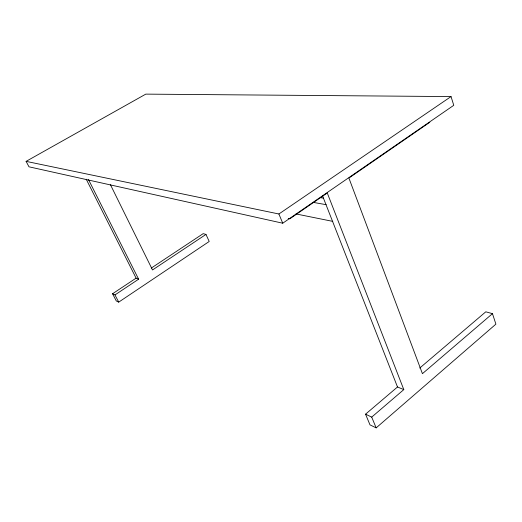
<?xml version="1.0" encoding="UTF-8"?>
<svg xmlns="http://www.w3.org/2000/svg" width="522" height="522" viewBox="0 0 522 522"><rect width="100%" height="100%" fill="white"/><g stroke="black" fill="none" stroke-linecap="round" stroke-linejoin="round"><path stroke-width="0.78" d="M365.55 414.181L371.71 417.111L403.806 389.614L397.496 386.985L365.55 414.181L369.994 424.869L376.16 427.877L495.9 324.142L492.468 313.657L485.793 311.81L419.734 368.056M492.468 313.657L422.422 373.667L348.905 178.061L429.795 122.272M282.741 223.214L453.768 105.307L451.034 96.577L145.801 94.123L26.1 161.363L28.984 166.812L282.741 223.214L278.892 213.994L26.1 161.363M278.892 213.994L451.034 96.577M112.55 293.762L114.97 294.917L138.624 279.192L136.105 278.141L112.55 293.762L116.282 300.94L118.716 302.127L209.211 241.477L205.975 234.417L203.188 233.647L151.289 268.067M205.975 234.417L152.522 269.952L110.429 184.703M320.345 197.636L323.555 198.177M313.311 202.392L326.152 204.683M296.007 213.942L332.755 221.374M288.242 218.464L289.84 218.803L327.274 192.983L403.806 389.614M114.97 294.917L118.716 302.127M86.221 179.216L136.105 278.141M88.492 179.575L138.624 279.192M371.71 417.111L376.16 427.877M322.524 195.783L397.496 386.985"/></g></svg>
